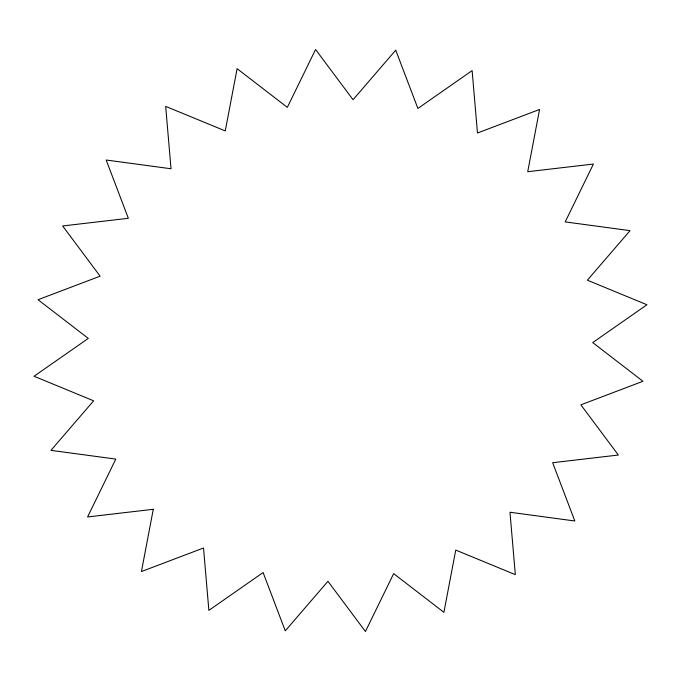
<?xml version="1.0" encoding="UTF-8"?>
<svg xmlns="http://www.w3.org/2000/svg" width="681" height="681" viewBox="0 0 681 681"><rect width="100%" height="100%" fill="white"/><g stroke="black" fill="none" stroke-linecap="round" stroke-linejoin="round"><path stroke-width="1.02" d="M153.276 509.294L141.435 571.546L203.525 547.992L208.871 610.389L263.096 572.551L285.271 630.836L327.953 581.293L365.433 631.5L393.661 573.632L443.901 612.33L455.742 550.078L515.321 574.636L509.975 512.24L574.824 520.991L552.657 462.705L618.357 455.036L580.876 404.837L642.958 381.283L592.717 342.586L646.95 304.748L587.371 280.189L630.053 230.646L565.204 221.904L593.423 164.036L527.724 171.706L539.565 109.454L477.475 133.008L472.129 70.611L417.904 108.449L395.729 50.164L353.047 99.707L315.567 49.5L287.339 107.368L237.099 68.67L225.258 130.922L165.679 106.364L171.025 168.76L106.176 160.009L128.343 218.295L62.643 225.964L100.124 276.163L38.042 299.717L88.283 338.414L34.05 376.252L93.629 400.811L50.947 450.354L115.796 459.096L87.577 516.964L153.276 509.294"/></g></svg>
